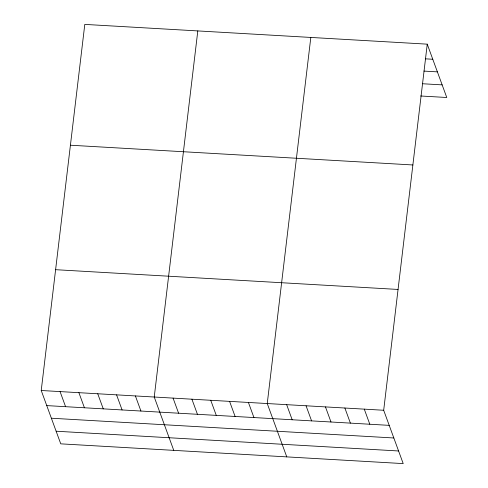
<?xml version="1.0" encoding="UTF-8"?>
<svg xmlns="http://www.w3.org/2000/svg" width="488" height="488" viewBox="0 0 488 488"><rect width="100%" height="100%" fill="white"/><g stroke="black" fill="none" stroke-linecap="round" stroke-linejoin="round"><path stroke-width="0.73" d="M427.25 44.158L383.684 410.262L403.204 463.6L60.75 443.842L41.23 390.504L84.796 24.4L427.25 44.158L446.77 97.496L420.65 95.99M197.805 30.921L154.238 397.025L173.758 450.363M310.819 37.442L267.247 403.545L286.767 456.884M425.31 58.822L432.777 59.255M423.962 71.096L437.394 71.87M422.748 83.759L442.152 84.875M70.418 145.217L412.872 164.968M55.608 269.687L398.062 289.445M41.23 390.504L383.684 410.262M46.75 405.601L389.21 425.359M51.374 418.222L393.828 437.98M56.132 431.221L398.586 450.979M364.28 409.139L369.806 424.237M344.876 408.023L350.396 423.12M325.465 406.9L330.992 421.998M306.061 405.784L311.588 420.876M286.657 404.662L292.178 419.759M248.416 402.46L253.937 417.551M229.58 401.368L235.106 416.465M210.743 400.282L216.269 415.38M191.912 399.196L197.433 414.294M173.075 398.11L178.596 413.208M135.402 395.939L140.928 411.03M116.571 394.853L122.091 409.944M97.734 393.761L103.261 408.859M78.897 392.675L84.424 407.773M60.067 391.59L65.587 406.687"/></g></svg>
